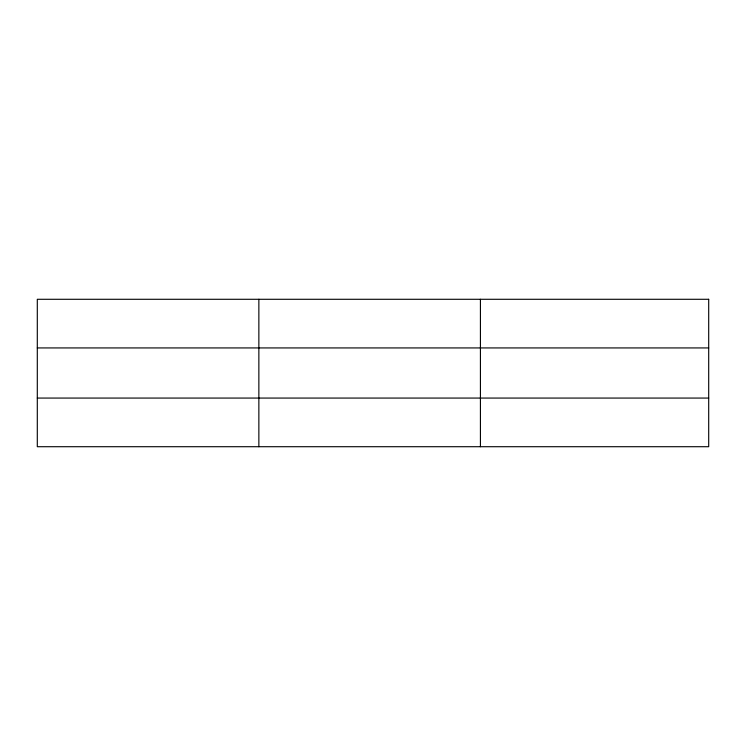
<?xml version="1.0" encoding="UTF-8"?>
<svg xmlns="http://www.w3.org/2000/svg" width="746" height="746" viewBox="0 0 746 746"><rect width="100%" height="100%" fill="white"/><g stroke="black" fill="none" stroke-linecap="round" stroke-linejoin="round"><path stroke-width="1.12" d="M258.862 299.286L258.862 446.714M37.3 347.934L708.7 347.934M37.3 398.066L708.7 398.066M480.424 299.286L480.424 446.714M708.7 299.286L708.7 446.714L37.3 446.714L37.3 299.286L708.7 299.286"/></g></svg>
